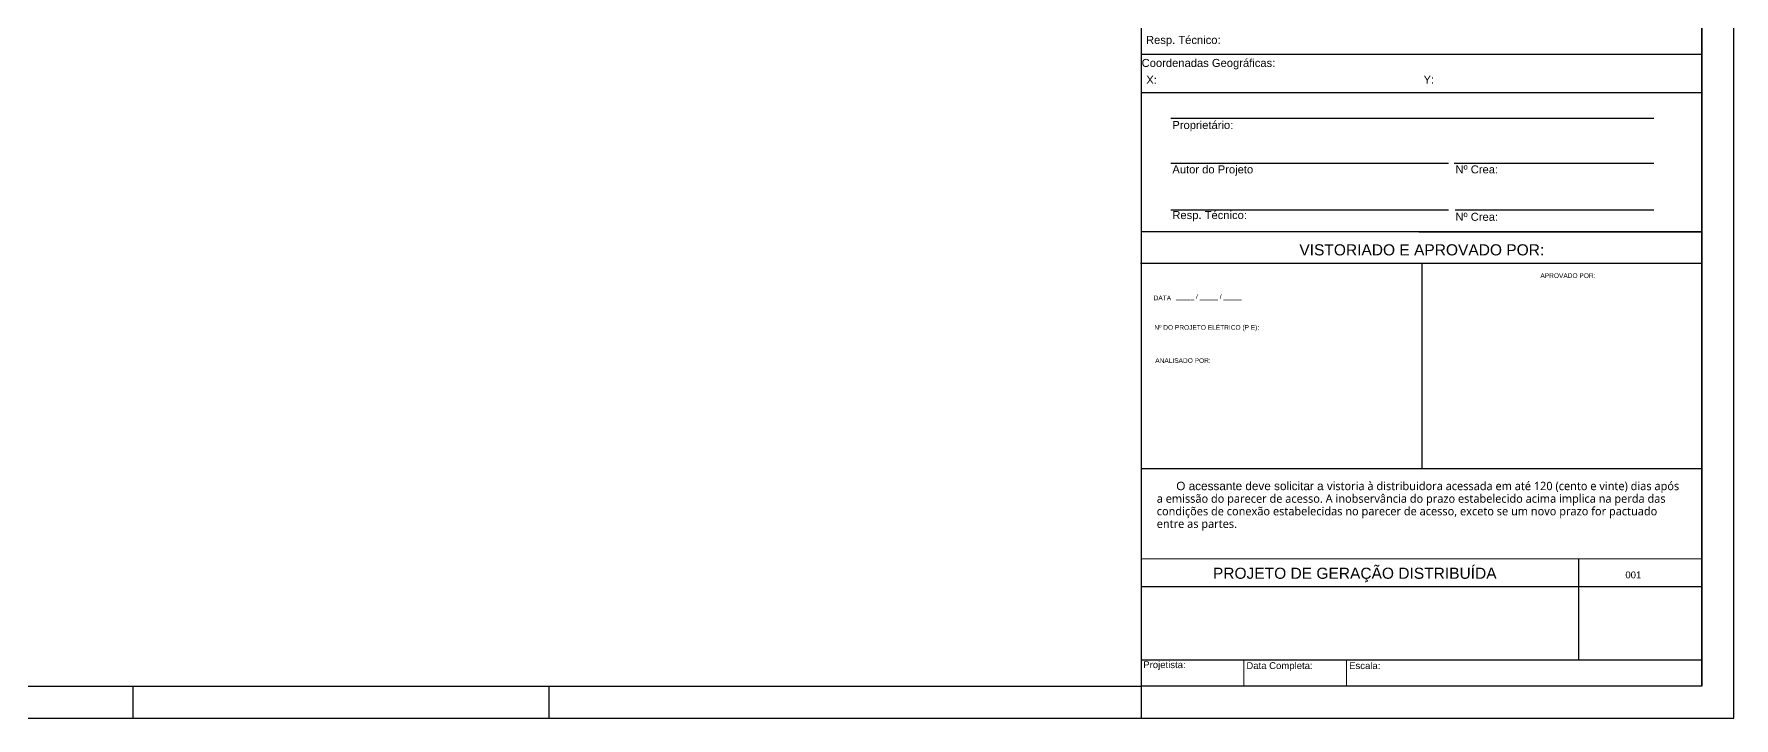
# Model space of a CAD drawing. Header units: millimetres. Extents: x 3165 to 8716, y -1118 to 2802.
# Drawn here: x 5212 to 8716, y -1118 to 292 of the extents above; entities that cross this region are included whole.
import ezdxf

# ---------------------------------------------------------------- set-up
doc = ezdxf.new("R2010")
doc.units = ezdxf.units.MM
doc.styles.get("Standard").update_dxf_attribs({"font": 'arial.ttf'})
doc.styles.add('STYLE-ARIAL', font='arial.ttf')

msp = doc.modelspace()

# ---------------------------------------------------------------- linework, layer by layer
for p, q in [((8715.8, -1118.1), (8715.8, 2802.3)), ((7494.8, -1052.1), (7494.8, 2736.3)), ((8649.8, -1052.1), (8649.8, 2736.3)), ((8649.8, -115.6), (7494.8, -115.6)), ((8647.4, -181.5), (7492.4, -181.5)), ((8072.3, -181.5), (8072.3, -604)), ((5415.8, -1118.1), (5415.8, -1052.1)), ((6273.8, -1118.1), (6273.8, -1052.1)), ((7494.8, -1118.1), (7494.8, -1052.1)), ((3165.2, -1118.1), (8715.8, -1118.1))]:
    msp.add_line(p, q)
at = {"color": 7}
for p, q in [((7494.8, -1052.1), (7494.8, 2736.3)), ((8649.8, 2736.3), (8649.8, -1052.1)), ((8066.3, -115.6), (7494.8, -115.3)), ((8066.3, -115.6), (8649.8, -115.6)), ((8649.8, -115.6), (8649.8, -465.8)), ((7494.8, -281.1), (7494.8, -220.9)), ((7494.8, -790.8), (7494.8, -604)), ((7494.8, -604), (8649.8, -604)), ((8649.8, -789.9), (7494.8, -790.8)), ((8649.8, -998.3), (8649.8, -789.9)), ((7494.8, -1052.1), (7494.8, -998.3)), ((7494.8, -998.3), (8649.8, -998.3)), ((8649.8, -1052.1), (7494.8, -1052.1))]:
    msp.add_line(p, q, dxfattribs=at)
at = {"color": 0, "lineweight": 9}
msp.add_line((7705.1, -998.3), (7705.1, -1052.1), dxfattribs=at)
at = {"color": 7, "lineweight": 9}
msp.add_line((7917, -1051.8), (7917, -998.3), dxfattribs=at)
at = {"color": 7}
for points in [[(7494.8, 250), (8649.8, 250)], [(7494.8, 171.6), (8649.8, 171.6)], [(7554.9, 118.2), (8550.7, 118.2)], [(7554.9, 25.5), (8127.3, 25.5)], [(8139.2, 25.5), (8550.7, 25.5)], [(7554.9, -70.6), (8127.3, -70.6)], [(8140.9, -70.6), (8550.7, -70.6)], [(8395.4, -790.1), (8395.4, -998.3)], [(8649.8, -847.6), (7494.8, -847.6)]]:
    msp.add_lwpolyline(points, dxfattribs=at)
at = {"color": 0, "lineweight": 9}
msp.add_lwpolyline([(7492.3, -790.6), (7492.3, -790.8)], dxfattribs=at)
msp.add_lwpolyline([(7492.3, -790.6), (7492.3, -790.8)], dxfattribs=at)
msp.add_lwpolyline([(7917, -1052.1), (7917.3, -1052.1), (7917.3, -998.3), (7917, -998.3), (7917, -1052.1)], close=True, dxfattribs=at)
msp.add_lwpolyline([(3330.2, -1052.1), (7494.8, -1052.1)])

# ---------------------------------------------------------------- texts
at = {"style": 'STYLE-ARIAL'}
for s, height, p in [('Resp. Técnico:', 16.5, (7503.8, 271.4)), ('Coordenadas Geográficas: ', 16.5, (7494.8, 224)), ('X:', 16.5, (7504.4, 189.2)), ('Y:', 16.5, (8075.9, 189.7)), ('Proprietário:', 16.5, (7558.1, 96)), ('Autor do Projeto', 16.5, (7558.1, 4.6)), ('Nº Crea: ', 16.5, (8141.7, 4.6)), ('Resp. Técnico:', 16.5, (7558.1, -89.6)), ('Nº Crea: ', 16.5, (8141.7, -93.2)), ('Projetista:', 14.064, (7498.2, -1015.2)), ('Data Completa:', 14.064, (7710.7, -1017.1)), ('Escala:', 14.06, (7922.5, -1017.2))]:
    msp.add_text(s, height=height, dxfattribs=at).set_placement(p)
at = {"lineweight": 9, "insert": (8072.3, -153.2), "char_height": 22.901, "attachment_point": 5, "line_spacing_factor": 0.9}
msp.add_mtext('{VISTORIADO E APROVADO POR:}', dxfattribs=at)
at = {"linetype": 'ByBlock', "lineweight": 9, "attachment_point": 5, "line_spacing_factor": 0.9, "style": 'STYLE-ARIAL'}
for s, insert, char_height in [('{APROVADO POR:}', (8373.5, -206.3), 9.686), ('_____ / _____ / _____', (7633.3, -250.6), 9.686), ('DATA', (7537.5, -252.2), 9.69), ('Nº DO PROJETO ELÉTRICO (P E): ', (7629, -314.4), 9.686), ('{ANALISADO POR:}', (7580, -381.3), 9.686)]:
    msp.add_mtext(s, dxfattribs=dict(at, insert=insert, char_height=char_height))
at = {"linetype": 'ByBlock', "lineweight": 9, "insert": (7525.9, -631.1), "char_height": 15.0492, "width": 1084.796, "attachment_point": 1, "line_spacing_factor": 0.9, "style": 'STYLE-ARIAL'}
msp.add_mtext('{\\H1.15x;      O acessante deve solicitar a vi\\fSegoe UI|b0|i0|c0|p34;storia à distribuidora acessada em até 120 (cento e vinte) dias após a emissão do parecer de acesso. A inobservância do prazo estabelecido acima implica na perda das condições de conexão estabelecidas no parecer de acesso, exceto se um novo prazo for pactuado entre as partes.}', dxfattribs=at)
at = {"lineweight": 9, "insert": (7934.1, -823.2), "char_height": 22.901, "width": 877.66, "attachment_point": 5, "line_spacing_factor": 0.9}
msp.add_mtext('{PROJETO DE GERAÇÃO DISTRIBUÍDA}', dxfattribs=at)
at = {"color": 1, "linetype": 'ByBlock', "lineweight": 9, "insert": (8508.3, -823.2), "char_height": 14.06, "width": 190.63, "attachment_point": 5, "line_spacing_factor": 0.9, "style": 'STYLE-ARIAL'}
msp.add_mtext('001', dxfattribs=at)

doc.saveas('drawing.dxf')
